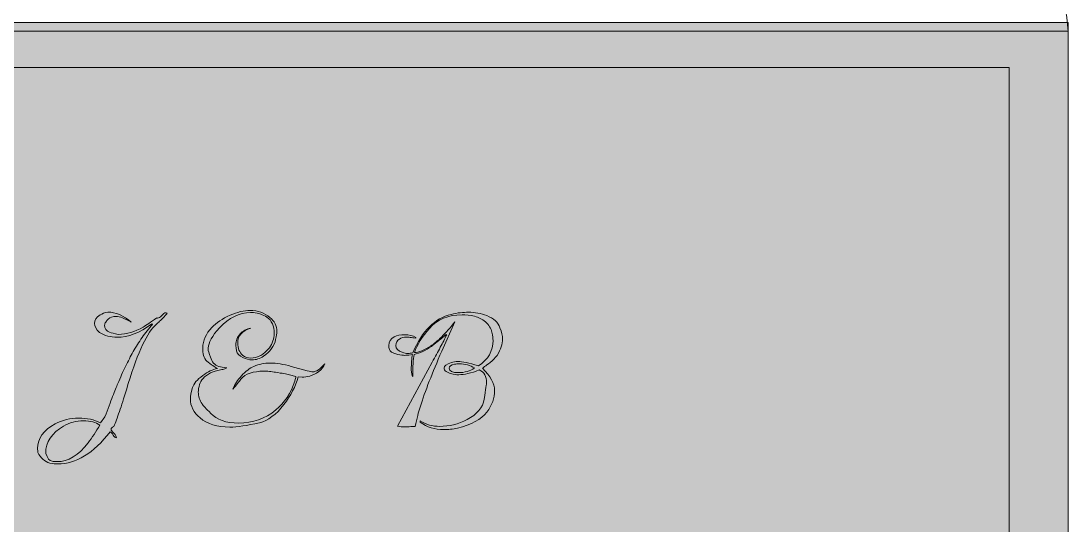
# Model space of a CAD drawing. Extents: x 207 to 1713, y -1033 to -34.
# Drawn here: x 1229.2 to 1712.7, y -533.9 to -301.2 of the extents above; entities that cross this region are included whole.
import ezdxf

# ---------------------------------------------------------------- set-up
doc = ezdxf.new("R2010")
doc.units = 0
doc.header["$MEASUREMENT"] = 0
doc.layers.add('Layer 1', color=7, linetype='Continuous', lineweight=0)

# ---------------------------------------------------------------- blocks, each defined once
blk = doc.blocks.new('Block_1')
at = {"layer": 'Layer 1', "true_color": 0x000000, "transparency": 33554687}
h = blk.add_hatch(color=18, dxfattribs=at)
h.dxf.hatch_style = 2
edge = h.paths.add_edge_path()
edge.add_spline(control_points=[(1335.05, -434.85), (1338.63, -434.85), (1341.66, -435.92), (1344.14, -438.05), (1346.28, -439.74), (1347.35, -441.93), (1347.35, -444.61), (1347.35, -445.41), (1347.17, -446.6), (1346.83, -448.19), (1346.18, -451.32), (1344.32, -453.91), (1341.24, -455.95), (1339.49, -457.09), (1337.76, -457.66), (1336.02, -457.66), (1334.62, -457.66), (1333.18, -457.32), (1331.69, -456.62), (1329.95, -455.82), (1328.98, -454.78), (1328.78, -453.49), (1328.68, -452.84), (1328.61, -452.31), (1328.56, -451.88), (1328.51, -451.46), (1328.49, -451.13), (1328.49, -450.88), (1328.49, -448.84), (1329.13, -447.1), (1330.42, -445.66), (1331.67, -444.32), (1333.33, -443.42), (1335.42, -442.97), (1331.34, -444.22), (1329.31, -446.48), (1329.31, -449.76), (1329.31, -452.34), (1330.1, -454.28), (1331.69, -455.57), (1332.69, -456.42), (1333.85, -456.84), (1335.2, -456.84), (1338.58, -456.84), (1341.48, -455.25), (1343.92, -452.07), (1345.41, -450.08), (1346.16, -447.89), (1346.16, -445.51), (1346.16, -441.98), (1345.01, -439.44), (1342.73, -437.9), (1341.04, -436.76), (1338.97, -436.06), (1336.54, -435.82), (1336.54, -435.82), (1335.27, -435.82), (1335.27, -435.82), (1330.05, -435.82), (1325.28, -438.18), (1320.95, -442.9), (1317.47, -446.58), (1315.73, -449.68), (1315.73, -452.22), (1315.73, -452.22), (1315.73, -453.34), (1315.73, -453.34), (1315.93, -454.18), (1316.45, -455.72), (1317.3, -457.96), (1318.34, -459.7), (1319.93, -460.72), (1322.07, -461.02), (1322.07, -461.02), (1324.23, -461.39), (1324.23, -461.39), (1323.94, -461.59), (1323.49, -461.76), (1322.89, -461.91), (1322.3, -462.06), (1321.57, -462.24), (1320.73, -462.43), (1319.88, -462.63), (1319.13, -462.83), (1318.46, -463.03), (1317.79, -463.23), (1317.23, -463.45), (1316.78, -463.7), (1313.89, -465.29), (1312.2, -467.06), (1311.71, -469), (1311.31, -470.34), (1311.11, -471.51), (1311.11, -472.5), (1311.11, -474.44), (1311.71, -476.26), (1312.9, -477.94), (1313.15, -478.34), (1313.6, -478.9), (1314.24, -479.62), (1314.89, -480.34), (1315.76, -481.25), (1316.85, -482.34), (1319.69, -485.33), (1323.96, -486.82), (1329.68, -486.82), (1336.24, -486.82), (1341.98, -484.8), (1346.9, -480.78), (1350.93, -477.5), (1353.86, -473.05), (1355.7, -467.43), (1356, -466.49), (1356.15, -465.79), (1356.15, -465.34), (1356.15, -465.34), (1353.17, -464.52), (1353.17, -464.52), (1351.87, -464.22), (1349.76, -463.85), (1346.83, -463.4), (1345.83, -463.21), (1344.88, -463.07), (1343.96, -462.99), (1343.04, -462.92), (1342.18, -462.88), (1341.38, -462.88), (1336.41, -462.88), (1332.88, -464.1), (1330.8, -466.54), (1330.4, -467.08), (1329.89, -467.74), (1329.27, -468.51), (1328.65, -469.28), (1327.91, -470.17), (1327.07, -471.16), (1327.96, -468.97), (1329.28, -466.93), (1331.02, -465.04), (1332.96, -462.91), (1334.87, -461.44), (1336.76, -460.65), (1339.15, -459.65), (1341.66, -459.15), (1344.29, -459.15), (1347.23, -459.15), (1350.48, -459.65), (1354.06, -460.65), (1354.06, -460.65), (1361.37, -462.66), (1361.37, -462.66), (1362.61, -463.01), (1363.46, -463.18), (1363.9, -463.18), (1365.59, -463.18), (1367.46, -461.94), (1369.5, -459.45), (1369.1, -460.75), (1368.18, -461.94), (1366.74, -463.03), (1365.44, -464.03), (1364.09, -464.72), (1362.67, -465.12), (1361.26, -465.52), (1360.07, -465.69), (1359.13, -465.64), (1359.13, -465.64), (1357.27, -465.49), (1357.27, -465.49), (1356.02, -469.87), (1353.81, -474.14), (1350.63, -478.32), (1347.05, -482.94), (1343.3, -485.72), (1339.37, -486.67), (1333.6, -488.01), (1329.06, -488.68), (1325.73, -488.68), (1319.86, -488.68), (1315.26, -487.26), (1311.93, -484.43), (1308.95, -482), (1307.46, -479.04), (1307.46, -475.56), (1307.46, -474.42), (1307.81, -472.72), (1308.5, -470.49), (1309, -468.65), (1310.56, -466.79), (1313.2, -464.9), (1315.53, -463.16), (1317.77, -462.06), (1319.91, -461.61), (1319.31, -461.37), (1317.9, -460.42), (1315.66, -458.78), (1314.02, -457.54), (1313.2, -455.6), (1313.2, -452.97), (1313.2, -452.97), (1313.2, -452.07), (1313.2, -452.07), (1313.2, -448.69), (1314.59, -445.56), (1317.37, -442.68), (1319.46, -440.54), (1322.27, -438.67), (1325.8, -437.08), (1329.13, -435.59), (1332.21, -434.85), (1335.05, -434.85)], knot_values=[0, 0, 0, 0, 1, 1, 1, 2, 2, 2, 3, 3, 3, 4, 4, 4, 5, 5, 5, 6, 6, 6, 7, 7, 7, 8, 8, 8, 9, 9, 9, 10, 10, 10, 11, 11, 11, 12, 12, 12, 13, 13, 13, 14, 14, 14, 15, 15, 15, 16, 16, 16, 17, 17, 17, 18, 18, 18, 19, 19, 19, 20, 20, 20, 21, 21, 21, 22, 22, 22, 23, 23, 23, 24, 24, 24, 25, 25, 25, 26, 26, 26, 27, 27, 27, 28, 28, 28, 29, 29, 29, 30, 30, 30, 31, 31, 31, 32, 32, 32, 33, 33, 33, 34, 34, 34, 35, 35, 35, 36, 36, 36, 37, 37, 37, 38, 38, 38, 39, 39, 39, 40, 40, 40, 41, 41, 41, 42, 42, 42, 43, 43, 43, 44, 44, 44, 45, 45, 45, 46, 46, 46, 47, 47, 47, 48, 48, 48, 49, 49, 49, 50, 50, 50, 51, 51, 51, 52, 52, 52, 53, 53, 53, 54, 54, 54, 55, 55, 55, 56, 56, 56, 57, 57, 57, 58, 58, 58, 59, 59, 59, 60, 60, 60, 61, 61, 61, 62, 62, 62, 63, 63, 63, 64, 64, 64, 65, 65, 65, 66, 66, 66, 67, 67, 67, 68, 68, 68, 69, 69, 69, 70, 70, 70, 70], degree=3, periodic=0)
h = blk.add_hatch(color=18, dxfattribs=at)
h.dxf.hatch_style = 2
edge = h.paths.add_edge_path()
edge.add_spline(control_points=[(1240.65, -500.84), (1241.44, -503.07), (1242.44, -504.29), (1243.63, -504.49), (1243.88, -504.54), (1244.19, -504.58), (1244.56, -504.6), (1244.94, -504.63), (1245.35, -504.64), (1245.79, -504.64), (1251.01, -504.64), (1255.83, -501.75), (1260.26, -495.99), (1262.1, -493.5), (1263.89, -490.79), (1265.63, -487.86), (1263.79, -486.47), (1261.28, -485.77), (1258.1, -485.77), (1254.72, -485.77), (1251.66, -486.59), (1248.93, -488.23), (1243.41, -491.37), (1240.65, -495.57), (1240.65, -500.84)], knot_values=[0, 0, 0, 0, 1, 1, 1, 2, 2, 2, 3, 3, 3, 4, 4, 4, 5, 5, 5, 6, 6, 6, 7, 7, 7, 8, 8, 8, 8], degree=3, periodic=0)
edge = h.paths.add_edge_path()
edge.add_spline(control_points=[(1280.17, -440.29), (1277.23, -438.5), (1274.87, -437.6), (1273.08, -437.6), (1271.64, -437.6), (1270.42, -438), (1269.43, -438.8), (1269.13, -439.25), (1268.8, -439.72), (1268.42, -440.21), (1268.05, -440.71), (1267.87, -441.18), (1267.87, -441.63), (1267.87, -443.27), (1268.61, -444.34), (1270.1, -444.84), (1271.1, -445.24), (1272.44, -445.58), (1274.13, -445.88), (1278.06, -445.88), (1281.88, -444.76), (1285.61, -442.53), (1286.31, -442.13), (1287.19, -441.57), (1288.26, -440.85), (1289.33, -440.13), (1290.56, -439.27), (1291.95, -438.28), (1292, -438.33), (1292.12, -438.35), (1292.32, -438.35), (1292.87, -438.35), (1293.49, -438), (1294.19, -437.31), (1294.98, -436.36), (1295.6, -435.89), (1296.05, -435.89), (1296.2, -435.89), (1296.42, -435.94), (1296.72, -436.04), (1296.67, -436.39), (1295.75, -437.41), (1293.96, -439.1), (1293.47, -439.59), (1292.97, -440.08), (1292.47, -440.55), (1291.97, -441.02), (1291.48, -441.51), (1290.98, -442), (1286.8, -446.18), (1282.45, -456), (1277.93, -471.46), (1276.74, -475.38), (1275.66, -478.75), (1274.69, -481.56), (1273.72, -484.37), (1272.86, -486.64), (1272.12, -488.38), (1271.27, -488.78), (1270.85, -489.25), (1270.85, -489.8), (1270.85, -490.1), (1271.27, -490.67), (1272.12, -491.51), (1272.96, -492.41), (1273.36, -493.11), (1273.31, -493.6), (1272.76, -493.6), (1272.26, -493.2), (1271.82, -492.41), (1271.27, -491.51), (1270.82, -490.99), (1270.47, -490.84), (1262.67, -500.74), (1254.62, -505.68), (1246.32, -505.68), (1245.22, -505.68), (1243.98, -505.56), (1242.59, -505.31), (1240.15, -504.61), (1238.31, -502.97), (1237.07, -500.39), (1237.02, -500.04), (1236.98, -499.72), (1236.96, -499.42), (1236.93, -499.12), (1236.92, -498.85), (1236.92, -498.6), (1236.92, -493.88), (1239.6, -490.1), (1244.97, -487.26), (1248.3, -485.43), (1251.96, -484.51), (1255.93, -484.51), (1259.71, -484.51), (1263.07, -485.25), (1266, -486.74), (1266, -486.74), (1268.01, -483.98), (1268.01, -483.98), (1269.41, -480.26), (1270.59, -477.12), (1271.56, -474.59), (1272.53, -472.05), (1273.33, -470.07), (1273.98, -468.62), (1275.12, -465.79), (1276.29, -463.16), (1277.48, -460.72), (1278.68, -458.28), (1279.87, -456), (1281.06, -453.86), (1282.31, -451.62), (1283.67, -449.46), (1285.16, -447.37), (1286.66, -445.28), (1288.27, -443.25), (1290.01, -441.26), (1290.01, -441.26), (1289.71, -441.03), (1289.71, -441.03), (1284.14, -445.16), (1278.78, -447.22), (1273.61, -447.22), (1270.62, -447.22), (1267.91, -446.48), (1265.48, -444.99), (1263.94, -443.5), (1263.17, -442.13), (1263.17, -440.89), (1263.17, -439.25), (1264.04, -437.93), (1265.78, -436.93), (1266.72, -436.34), (1267.89, -435.89), (1269.28, -435.59), (1272.96, -435.59), (1276.59, -437.16), (1280.17, -440.29)], knot_values=[0, 0, 0, 0, 1, 1, 1, 2, 2, 2, 3, 3, 3, 4, 4, 4, 5, 5, 5, 6, 6, 6, 7, 7, 7, 8, 8, 8, 9, 9, 9, 10, 10, 10, 11, 11, 11, 12, 12, 12, 13, 13, 13, 14, 14, 14, 15, 15, 15, 16, 16, 16, 17, 17, 17, 18, 18, 18, 19, 19, 19, 20, 20, 20, 21, 21, 21, 22, 22, 22, 23, 23, 23, 24, 24, 24, 25, 25, 25, 26, 26, 26, 27, 27, 27, 28, 28, 28, 29, 29, 29, 30, 30, 30, 31, 31, 31, 32, 32, 32, 33, 33, 33, 34, 34, 34, 35, 35, 35, 36, 36, 36, 37, 37, 37, 38, 38, 38, 39, 39, 39, 40, 40, 40, 41, 41, 41, 42, 42, 42, 43, 43, 43, 44, 44, 44, 45, 45, 45, 46, 46, 46, 46], degree=3, periodic=0)
h = blk.add_hatch(color=18, dxfattribs=at)
h.dxf.hatch_style = 2
edge = h.paths.add_edge_path()
edge.add_spline(control_points=[(1431.31, -463.55), (1434.04, -463.55), (1436.5, -462.83), (1438.69, -461.39), (1436.7, -460.15), (1434.34, -459.53), (1431.61, -459.53), (1431.21, -459.53), (1430.84, -459.54), (1430.49, -459.56), (1430.14, -459.59), (1429.79, -459.63), (1429.44, -459.68), (1427.75, -460.02), (1426.91, -460.65), (1426.91, -461.54), (1426.91, -462.88), (1428.38, -463.55), (1431.31, -463.55)], knot_values=[0, 0, 0, 0, 1, 1, 1, 2, 2, 2, 3, 3, 3, 4, 4, 4, 5, 5, 5, 6, 6, 6, 6], degree=3, periodic=0)
edge = h.paths.add_edge_path()
edge.add_spline(control_points=[(1432.05, -435.89), (1433.4, -435.74), (1434.64, -435.67), (1435.78, -435.67), (1438.81, -435.67), (1441.65, -436.19), (1444.28, -437.23), (1447.56, -438.53), (1449.6, -440.39), (1450.4, -442.82), (1451.19, -444.91), (1451.59, -446.63), (1451.59, -447.97), (1451.59, -450.26), (1450.74, -452.79), (1449.06, -455.57), (1448.21, -456.82), (1447.14, -457.94), (1445.85, -458.93), (1444.76, -459.73), (1443.91, -460.34), (1443.31, -460.76), (1442.72, -461.18), (1442.37, -461.44), (1442.27, -461.54), (1446.05, -465.17), (1447.94, -468.57), (1447.94, -471.76), (1447.94, -475.29), (1446.74, -478.64), (1444.36, -481.82), (1441.72, -485.2), (1437.2, -487.64), (1430.79, -489.13), (1428.65, -489.63), (1426.54, -489.87), (1424.45, -489.87), (1420.27, -489.87), (1416.64, -488.71), (1413.56, -486.37), (1413.56, -486.37), (1413.56, -485.77), (1413.56, -485.77), (1416.2, -487.51), (1419.2, -488.38), (1422.58, -488.38), (1426.96, -488.38), (1431.16, -487.34), (1435.19, -485.25), (1439.91, -482.77), (1442.54, -479.61), (1443.09, -475.78), (1443.84, -471.11), (1444.21, -468.6), (1444.21, -468.25), (1444.21, -465.32), (1443.09, -463.33), (1440.85, -462.29), (1437.02, -463.78), (1433.87, -464.52), (1431.38, -464.52), (1428.95, -464.52), (1427.01, -464.03), (1425.57, -463.03), (1424.92, -462.54), (1424.6, -462.01), (1424.6, -461.47), (1424.6, -460.47), (1425.72, -459.63), (1427.95, -458.93), (1428.85, -458.58), (1429.89, -458.41), (1431.08, -458.41), (1432.87, -458.41), (1436.01, -459.08), (1440.48, -460.42), (1444.95, -457.44), (1447.19, -453.54), (1447.19, -448.71), (1447.19, -447.87), (1447.02, -446.58), (1446.67, -444.84), (1446.27, -443.1), (1445.28, -441.53), (1443.69, -440.14), (1442.15, -438.85), (1440.48, -437.98), (1438.69, -437.53), (1436.6, -437.08), (1434.66, -436.86), (1432.87, -436.86), (1426.46, -436.86), (1421.47, -438.95), (1417.89, -443.12), (1414.51, -446.95), (1412.19, -450.68), (1410.95, -454.31), (1412.94, -454.16), (1415.38, -453.16), (1418.26, -451.32), (1419.9, -450.33), (1421.65, -448.89), (1423.52, -447), (1425.38, -445.11), (1427.38, -442.8), (1429.52, -440.07), (1429.52, -440.07), (1423.48, -453.71), (1423.48, -453.71), (1421.34, -458.63), (1419.44, -463.23), (1417.78, -467.5), (1416.11, -471.78), (1414.68, -475.78), (1413.49, -479.51), (1412.79, -481.7), (1412.05, -484.68), (1411.25, -488.46), (1410.9, -488.46), (1410.48, -488.46), (1409.98, -488.46), (1409.54, -488.46), (1409.01, -488.48), (1408.42, -488.53), (1408.42, -488.53), (1406.63, -488.61), (1406.63, -488.61), (1405.29, -488.61), (1404.12, -488.48), (1403.12, -488.23), (1403.12, -488.23), (1419.08, -458.78), (1419.08, -458.78), (1420.47, -456.25), (1421.73, -453.93), (1422.85, -451.85), (1423.96, -449.76), (1424.94, -447.85), (1425.79, -446.11), (1425.79, -446.11), (1425.57, -445.88), (1425.57, -445.88), (1423.98, -447.27), (1422.61, -448.43), (1421.47, -449.35), (1420.32, -450.27), (1419.4, -450.98), (1418.71, -451.47), (1416.07, -453.31), (1413.41, -454.53), (1410.73, -455.13), (1410.33, -457.41), (1410.13, -460.79), (1410.13, -465.27), (1409.68, -464.77), (1409.46, -463.78), (1409.46, -462.29), (1409.46, -460.79), (1409.5, -459.45), (1409.57, -458.26), (1409.65, -457.07), (1409.78, -456.05), (1409.98, -455.2), (1409.98, -455.2), (1408.27, -455.43), (1408.27, -455.43), (1407.97, -455.48), (1407.67, -455.51), (1407.37, -455.54), (1407.08, -455.56), (1406.78, -455.57), (1406.48, -455.57), (1405.68, -455.57), (1404.61, -455.43), (1403.27, -455.13), (1401.78, -454.73), (1400.79, -454.38), (1400.29, -454.08), (1399.44, -453.49), (1399.02, -452.44), (1399.02, -450.95), (1399.02, -449.21), (1399.87, -447.89), (1401.56, -447), (1402.9, -446.35), (1404.51, -446.03), (1406.4, -446.03), (1408.39, -446.03), (1410.11, -446.45), (1411.55, -447.3), (1411.55, -447.3), (1411.55, -447.67), (1411.55, -447.67), (1410.55, -447.47), (1409.71, -447.34), (1409.01, -447.26), (1408.32, -447.19), (1407.75, -447.15), (1407.3, -447.15), (1405.96, -447.15), (1404.84, -447.45), (1403.94, -448.04), (1402.85, -448.69), (1402.3, -449.68), (1402.3, -451.03), (1402.3, -452.47), (1403.3, -453.51), (1405.29, -454.16), (1406.13, -454.51), (1407.05, -454.68), (1408.04, -454.68), (1408.59, -454.68), (1409.29, -454.61), (1410.13, -454.46), (1414.46, -444.27), (1420.37, -438.33), (1427.88, -436.64), (1429.32, -436.29), (1430.71, -436.04), (1432.05, -435.89)], knot_values=[0, 0, 0, 0, 1, 1, 1, 2, 2, 2, 3, 3, 3, 4, 4, 4, 5, 5, 5, 6, 6, 6, 7, 7, 7, 8, 8, 8, 9, 9, 9, 10, 10, 10, 11, 11, 11, 12, 12, 12, 13, 13, 13, 14, 14, 14, 15, 15, 15, 16, 16, 16, 17, 17, 17, 18, 18, 18, 19, 19, 19, 20, 20, 20, 21, 21, 21, 22, 22, 22, 23, 23, 23, 24, 24, 24, 25, 25, 25, 26, 26, 26, 27, 27, 27, 28, 28, 28, 29, 29, 29, 30, 30, 30, 31, 31, 31, 32, 32, 32, 33, 33, 33, 34, 34, 34, 35, 35, 35, 36, 36, 36, 37, 37, 37, 38, 38, 38, 39, 39, 39, 40, 40, 40, 41, 41, 41, 42, 42, 42, 43, 43, 43, 44, 44, 44, 45, 45, 45, 46, 46, 46, 47, 47, 47, 48, 48, 48, 49, 49, 49, 50, 50, 50, 51, 51, 51, 52, 52, 52, 53, 53, 53, 54, 54, 54, 55, 55, 55, 56, 56, 56, 57, 57, 57, 58, 58, 58, 59, 59, 59, 60, 60, 60, 61, 61, 61, 62, 62, 62, 63, 63, 63, 64, 64, 64, 65, 65, 65, 66, 66, 66, 67, 67, 67, 68, 68, 68, 69, 69, 69, 70, 70, 70, 71, 71, 71, 72, 72, 72, 73, 73, 73, 73], degree=3, periodic=0)
at = {"layer": 'Layer 1'}
for points, knots in [([(1335.05, -434.85), (1338.63, -434.85), (1341.66, -435.92), (1344.14, -438.05), (1346.28, -439.74), (1347.35, -441.93), (1347.35, -444.61), (1347.35, -445.41), (1347.17, -446.6), (1346.83, -448.19), (1346.18, -451.32), (1344.32, -453.91), (1341.24, -455.95), (1339.49, -457.09), (1337.76, -457.66), (1336.02, -457.66), (1334.62, -457.66), (1333.18, -457.32), (1331.69, -456.62), (1329.95, -455.82), (1328.98, -454.78), (1328.78, -453.49), (1328.68, -452.84), (1328.61, -452.31), (1328.56, -451.88), (1328.51, -451.46), (1328.49, -451.13), (1328.49, -450.88), (1328.49, -448.84), (1329.13, -447.1), (1330.42, -445.66), (1331.67, -444.32), (1333.33, -443.42), (1335.42, -442.97), (1331.34, -444.22), (1329.31, -446.48), (1329.31, -449.76), (1329.31, -452.34), (1330.1, -454.28), (1331.69, -455.57), (1332.69, -456.42), (1333.85, -456.84), (1335.2, -456.84), (1338.58, -456.84), (1341.48, -455.25), (1343.92, -452.07), (1345.41, -450.08), (1346.16, -447.89), (1346.16, -445.51), (1346.16, -441.98), (1345.01, -439.44), (1342.73, -437.9), (1341.04, -436.76), (1338.97, -436.06), (1336.54, -435.82), (1336.54, -435.82), (1335.27, -435.82), (1335.27, -435.82), (1330.05, -435.82), (1325.28, -438.18), (1320.95, -442.9), (1317.47, -446.58), (1315.73, -449.68), (1315.73, -452.22), (1315.73, -452.22), (1315.73, -453.34), (1315.73, -453.34), (1315.93, -454.18), (1316.45, -455.72), (1317.3, -457.96), (1318.34, -459.7), (1319.93, -460.72), (1322.07, -461.02), (1322.07, -461.02), (1324.23, -461.39), (1324.23, -461.39), (1323.94, -461.59), (1323.49, -461.76), (1322.89, -461.91), (1322.3, -462.06), (1321.57, -462.24), (1320.73, -462.43), (1319.88, -462.63), (1319.13, -462.83), (1318.46, -463.03), (1317.79, -463.23), (1317.23, -463.45), (1316.78, -463.7), (1313.89, -465.29), (1312.2, -467.06), (1311.71, -469), (1311.31, -470.34), (1311.11, -471.51), (1311.11, -472.5), (1311.11, -474.44), (1311.71, -476.26), (1312.9, -477.94), (1313.15, -478.34), (1313.6, -478.9), (1314.24, -479.62), (1314.89, -480.34), (1315.76, -481.25), (1316.85, -482.34), (1319.69, -485.33), (1323.96, -486.82), (1329.68, -486.82), (1336.24, -486.82), (1341.98, -484.8), (1346.9, -480.78), (1350.93, -477.5), (1353.86, -473.05), (1355.7, -467.43), (1356, -466.49), (1356.15, -465.79), (1356.15, -465.34), (1356.15, -465.34), (1353.17, -464.52), (1353.17, -464.52), (1351.87, -464.22), (1349.76, -463.85), (1346.83, -463.4), (1345.83, -463.21), (1344.88, -463.07), (1343.96, -462.99), (1343.04, -462.92), (1342.18, -462.88), (1341.38, -462.88), (1336.41, -462.88), (1332.88, -464.1), (1330.8, -466.54), (1330.4, -467.08), (1329.89, -467.74), (1329.27, -468.51), (1328.65, -469.28), (1327.91, -470.17), (1327.07, -471.16), (1327.96, -468.97), (1329.28, -466.93), (1331.02, -465.04), (1332.96, -462.91), (1334.87, -461.44), (1336.76, -460.65), (1339.15, -459.65), (1341.66, -459.15), (1344.29, -459.15), (1347.23, -459.15), (1350.48, -459.65), (1354.06, -460.65), (1354.06, -460.65), (1361.37, -462.66), (1361.37, -462.66), (1362.61, -463.01), (1363.46, -463.18), (1363.9, -463.18), (1365.59, -463.18), (1367.46, -461.94), (1369.5, -459.45), (1369.1, -460.75), (1368.18, -461.94), (1366.74, -463.03), (1365.44, -464.03), (1364.09, -464.72), (1362.67, -465.12), (1361.26, -465.52), (1360.07, -465.69), (1359.13, -465.64), (1359.13, -465.64), (1357.27, -465.49), (1357.27, -465.49), (1356.02, -469.87), (1353.81, -474.14), (1350.63, -478.32), (1347.05, -482.94), (1343.3, -485.72), (1339.37, -486.67), (1333.6, -488.01), (1329.06, -488.68), (1325.73, -488.68), (1319.86, -488.68), (1315.26, -487.26), (1311.93, -484.43), (1308.95, -482), (1307.46, -479.04), (1307.46, -475.56), (1307.46, -474.42), (1307.81, -472.72), (1308.5, -470.49), (1309, -468.65), (1310.56, -466.79), (1313.2, -464.9), (1315.53, -463.16), (1317.77, -462.06), (1319.91, -461.61), (1319.31, -461.37), (1317.9, -460.42), (1315.66, -458.78), (1314.02, -457.54), (1313.2, -455.6), (1313.2, -452.97), (1313.2, -452.97), (1313.2, -452.07), (1313.2, -452.07), (1313.2, -448.69), (1314.59, -445.56), (1317.37, -442.68), (1319.46, -440.54), (1322.27, -438.67), (1325.8, -437.08), (1329.13, -435.59), (1332.21, -434.85), (1335.05, -434.85)], [0, 0, 0, 0, 1, 1, 1, 2, 2, 2, 3, 3, 3, 4, 4, 4, 5, 5, 5, 6, 6, 6, 7, 7, 7, 8, 8, 8, 9, 9, 9, 10, 10, 10, 11, 11, 11, 12, 12, 12, 13, 13, 13, 14, 14, 14, 15, 15, 15, 16, 16, 16, 17, 17, 17, 18, 18, 18, 19, 19, 19, 20, 20, 20, 21, 21, 21, 22, 22, 22, 23, 23, 23, 24, 24, 24, 25, 25, 25, 26, 26, 26, 27, 27, 27, 28, 28, 28, 29, 29, 29, 30, 30, 30, 31, 31, 31, 32, 32, 32, 33, 33, 33, 34, 34, 34, 35, 35, 35, 36, 36, 36, 37, 37, 37, 38, 38, 38, 39, 39, 39, 40, 40, 40, 41, 41, 41, 42, 42, 42, 43, 43, 43, 44, 44, 44, 45, 45, 45, 46, 46, 46, 47, 47, 47, 48, 48, 48, 49, 49, 49, 50, 50, 50, 51, 51, 51, 52, 52, 52, 53, 53, 53, 54, 54, 54, 55, 55, 55, 56, 56, 56, 57, 57, 57, 58, 58, 58, 59, 59, 59, 60, 60, 60, 61, 61, 61, 62, 62, 62, 63, 63, 63, 64, 64, 64, 65, 65, 65, 66, 66, 66, 67, 67, 67, 68, 68, 68, 69, 69, 69, 70, 70, 70, 70]), ([(1280.17, -440.29), (1277.23, -438.5), (1274.87, -437.6), (1273.08, -437.6), (1271.64, -437.6), (1270.42, -438), (1269.43, -438.8), (1269.13, -439.25), (1268.8, -439.72), (1268.42, -440.21), (1268.05, -440.71), (1267.87, -441.18), (1267.87, -441.63), (1267.87, -443.27), (1268.61, -444.34), (1270.1, -444.84), (1271.1, -445.24), (1272.44, -445.58), (1274.13, -445.88), (1278.06, -445.88), (1281.88, -444.76), (1285.61, -442.53), (1286.31, -442.13), (1287.19, -441.57), (1288.26, -440.85), (1289.33, -440.13), (1290.56, -439.27), (1291.95, -438.28), (1292, -438.33), (1292.12, -438.35), (1292.32, -438.35), (1292.87, -438.35), (1293.49, -438), (1294.19, -437.31), (1294.98, -436.36), (1295.6, -435.89), (1296.05, -435.89), (1296.2, -435.89), (1296.42, -435.94), (1296.72, -436.04), (1296.67, -436.39), (1295.75, -437.41), (1293.96, -439.1), (1293.47, -439.59), (1292.97, -440.08), (1292.47, -440.55), (1291.97, -441.02), (1291.48, -441.51), (1290.98, -442), (1286.8, -446.18), (1282.45, -456), (1277.93, -471.46), (1276.74, -475.38), (1275.66, -478.75), (1274.69, -481.56), (1273.72, -484.37), (1272.86, -486.64), (1272.12, -488.38), (1271.27, -488.78), (1270.85, -489.25), (1270.85, -489.8), (1270.85, -490.1), (1271.27, -490.67), (1272.12, -491.51), (1272.96, -492.41), (1273.36, -493.11), (1273.31, -493.6), (1272.76, -493.6), (1272.26, -493.2), (1271.82, -492.41), (1271.27, -491.51), (1270.82, -490.99), (1270.47, -490.84), (1262.67, -500.74), (1254.62, -505.68), (1246.32, -505.68), (1245.22, -505.68), (1243.98, -505.56), (1242.59, -505.31), (1240.15, -504.61), (1238.31, -502.97), (1237.07, -500.39), (1237.02, -500.04), (1236.98, -499.72), (1236.96, -499.42), (1236.93, -499.12), (1236.92, -498.85), (1236.92, -498.6), (1236.92, -493.88), (1239.6, -490.1), (1244.97, -487.26), (1248.3, -485.43), (1251.96, -484.51), (1255.93, -484.51), (1259.71, -484.51), (1263.07, -485.25), (1266, -486.74), (1266, -486.74), (1268.01, -483.98), (1268.01, -483.98), (1269.41, -480.26), (1270.59, -477.12), (1271.56, -474.59), (1272.53, -472.05), (1273.33, -470.07), (1273.98, -468.62), (1275.12, -465.79), (1276.29, -463.16), (1277.48, -460.72), (1278.68, -458.28), (1279.87, -456), (1281.06, -453.86), (1282.31, -451.62), (1283.67, -449.46), (1285.16, -447.37), (1286.66, -445.28), (1288.27, -443.25), (1290.01, -441.26), (1290.01, -441.26), (1289.71, -441.03), (1289.71, -441.03), (1284.14, -445.16), (1278.78, -447.22), (1273.61, -447.22), (1270.62, -447.22), (1267.91, -446.48), (1265.48, -444.99), (1263.94, -443.5), (1263.17, -442.13), (1263.17, -440.89), (1263.17, -439.25), (1264.04, -437.93), (1265.78, -436.93), (1266.72, -436.34), (1267.89, -435.89), (1269.28, -435.59), (1272.96, -435.59), (1276.59, -437.16), (1280.17, -440.29)], [0, 0, 0, 0, 1, 1, 1, 2, 2, 2, 3, 3, 3, 4, 4, 4, 5, 5, 5, 6, 6, 6, 7, 7, 7, 8, 8, 8, 9, 9, 9, 10, 10, 10, 11, 11, 11, 12, 12, 12, 13, 13, 13, 14, 14, 14, 15, 15, 15, 16, 16, 16, 17, 17, 17, 18, 18, 18, 19, 19, 19, 20, 20, 20, 21, 21, 21, 22, 22, 22, 23, 23, 23, 24, 24, 24, 25, 25, 25, 26, 26, 26, 27, 27, 27, 28, 28, 28, 29, 29, 29, 30, 30, 30, 31, 31, 31, 32, 32, 32, 33, 33, 33, 34, 34, 34, 35, 35, 35, 36, 36, 36, 37, 37, 37, 38, 38, 38, 39, 39, 39, 40, 40, 40, 41, 41, 41, 42, 42, 42, 43, 43, 43, 44, 44, 44, 45, 45, 45, 46, 46, 46, 46]), ([(1432.05, -435.89), (1433.4, -435.74), (1434.64, -435.67), (1435.78, -435.67), (1438.81, -435.67), (1441.65, -436.19), (1444.28, -437.23), (1447.56, -438.53), (1449.6, -440.39), (1450.4, -442.82), (1451.19, -444.91), (1451.59, -446.63), (1451.59, -447.97), (1451.59, -450.26), (1450.74, -452.79), (1449.06, -455.57), (1448.21, -456.82), (1447.14, -457.94), (1445.85, -458.93), (1444.76, -459.73), (1443.91, -460.34), (1443.31, -460.76), (1442.72, -461.18), (1442.37, -461.44), (1442.27, -461.54), (1446.05, -465.17), (1447.94, -468.57), (1447.94, -471.76), (1447.94, -475.29), (1446.74, -478.64), (1444.36, -481.82), (1441.72, -485.2), (1437.2, -487.64), (1430.79, -489.13), (1428.65, -489.63), (1426.54, -489.87), (1424.45, -489.87), (1420.27, -489.87), (1416.64, -488.71), (1413.56, -486.37), (1413.56, -486.37), (1413.56, -485.77), (1413.56, -485.77), (1416.2, -487.51), (1419.2, -488.38), (1422.58, -488.38), (1426.96, -488.38), (1431.16, -487.34), (1435.19, -485.25), (1439.91, -482.77), (1442.54, -479.61), (1443.09, -475.78), (1443.84, -471.11), (1444.21, -468.6), (1444.21, -468.25), (1444.21, -465.32), (1443.09, -463.33), (1440.85, -462.29), (1437.02, -463.78), (1433.87, -464.52), (1431.38, -464.52), (1428.95, -464.52), (1427.01, -464.03), (1425.57, -463.03), (1424.92, -462.54), (1424.6, -462.01), (1424.6, -461.47), (1424.6, -460.47), (1425.72, -459.63), (1427.95, -458.93), (1428.85, -458.58), (1429.89, -458.41), (1431.08, -458.41), (1432.87, -458.41), (1436.01, -459.08), (1440.48, -460.42), (1444.95, -457.44), (1447.19, -453.54), (1447.19, -448.71), (1447.19, -447.87), (1447.02, -446.58), (1446.67, -444.84), (1446.27, -443.1), (1445.28, -441.53), (1443.69, -440.14), (1442.15, -438.85), (1440.48, -437.98), (1438.69, -437.53), (1436.6, -437.08), (1434.66, -436.86), (1432.87, -436.86), (1426.46, -436.86), (1421.47, -438.95), (1417.89, -443.12), (1414.51, -446.95), (1412.19, -450.68), (1410.95, -454.31), (1412.94, -454.16), (1415.38, -453.16), (1418.26, -451.32), (1419.9, -450.33), (1421.65, -448.89), (1423.52, -447), (1425.38, -445.11), (1427.38, -442.8), (1429.52, -440.07), (1429.52, -440.07), (1423.48, -453.71), (1423.48, -453.71), (1421.34, -458.63), (1419.44, -463.23), (1417.78, -467.5), (1416.11, -471.78), (1414.68, -475.78), (1413.49, -479.51), (1412.79, -481.7), (1412.05, -484.68), (1411.25, -488.46), (1410.9, -488.46), (1410.48, -488.46), (1409.98, -488.46), (1409.54, -488.46), (1409.01, -488.48), (1408.42, -488.53), (1408.42, -488.53), (1406.63, -488.61), (1406.63, -488.61), (1405.29, -488.61), (1404.12, -488.48), (1403.12, -488.23), (1403.12, -488.23), (1419.08, -458.78), (1419.08, -458.78), (1420.47, -456.25), (1421.73, -453.93), (1422.85, -451.85), (1423.96, -449.76), (1424.94, -447.85), (1425.79, -446.11), (1425.79, -446.11), (1425.57, -445.88), (1425.57, -445.88), (1423.98, -447.27), (1422.61, -448.43), (1421.47, -449.35), (1420.32, -450.27), (1419.4, -450.98), (1418.71, -451.47), (1416.07, -453.31), (1413.41, -454.53), (1410.73, -455.13), (1410.33, -457.41), (1410.13, -460.79), (1410.13, -465.27), (1409.68, -464.77), (1409.46, -463.78), (1409.46, -462.29), (1409.46, -460.79), (1409.5, -459.45), (1409.57, -458.26), (1409.65, -457.07), (1409.78, -456.05), (1409.98, -455.2), (1409.98, -455.2), (1408.27, -455.43), (1408.27, -455.43), (1407.97, -455.48), (1407.67, -455.51), (1407.37, -455.54), (1407.08, -455.56), (1406.78, -455.57), (1406.48, -455.57), (1405.68, -455.57), (1404.61, -455.43), (1403.27, -455.13), (1401.78, -454.73), (1400.79, -454.38), (1400.29, -454.08), (1399.44, -453.49), (1399.02, -452.44), (1399.02, -450.95), (1399.02, -449.21), (1399.87, -447.89), (1401.56, -447), (1402.9, -446.35), (1404.51, -446.03), (1406.4, -446.03), (1408.39, -446.03), (1410.11, -446.45), (1411.55, -447.3), (1411.55, -447.3), (1411.55, -447.67), (1411.55, -447.67), (1410.55, -447.47), (1409.71, -447.34), (1409.01, -447.26), (1408.32, -447.19), (1407.75, -447.15), (1407.3, -447.15), (1405.96, -447.15), (1404.84, -447.45), (1403.94, -448.04), (1402.85, -448.69), (1402.3, -449.68), (1402.3, -451.03), (1402.3, -452.47), (1403.3, -453.51), (1405.29, -454.16), (1406.13, -454.51), (1407.05, -454.68), (1408.04, -454.68), (1408.59, -454.68), (1409.29, -454.61), (1410.13, -454.46), (1414.46, -444.27), (1420.37, -438.33), (1427.88, -436.64), (1429.32, -436.29), (1430.71, -436.04), (1432.05, -435.89)], [0, 0, 0, 0, 1, 1, 1, 2, 2, 2, 3, 3, 3, 4, 4, 4, 5, 5, 5, 6, 6, 6, 7, 7, 7, 8, 8, 8, 9, 9, 9, 10, 10, 10, 11, 11, 11, 12, 12, 12, 13, 13, 13, 14, 14, 14, 15, 15, 15, 16, 16, 16, 17, 17, 17, 18, 18, 18, 19, 19, 19, 20, 20, 20, 21, 21, 21, 22, 22, 22, 23, 23, 23, 24, 24, 24, 25, 25, 25, 26, 26, 26, 27, 27, 27, 28, 28, 28, 29, 29, 29, 30, 30, 30, 31, 31, 31, 32, 32, 32, 33, 33, 33, 34, 34, 34, 35, 35, 35, 36, 36, 36, 37, 37, 37, 38, 38, 38, 39, 39, 39, 40, 40, 40, 41, 41, 41, 42, 42, 42, 43, 43, 43, 44, 44, 44, 45, 45, 45, 46, 46, 46, 47, 47, 47, 48, 48, 48, 49, 49, 49, 50, 50, 50, 51, 51, 51, 52, 52, 52, 53, 53, 53, 54, 54, 54, 55, 55, 55, 56, 56, 56, 57, 57, 57, 58, 58, 58, 59, 59, 59, 60, 60, 60, 61, 61, 61, 62, 62, 62, 63, 63, 63, 64, 64, 64, 65, 65, 65, 66, 66, 66, 67, 67, 67, 68, 68, 68, 69, 69, 69, 70, 70, 70, 71, 71, 71, 72, 72, 72, 73, 73, 73, 73]), ([(1431.31, -463.55), (1434.04, -463.55), (1436.5, -462.83), (1438.69, -461.39), (1436.7, -460.15), (1434.34, -459.53), (1431.61, -459.53), (1431.21, -459.53), (1430.84, -459.54), (1430.49, -459.56), (1430.14, -459.59), (1429.79, -459.63), (1429.44, -459.68), (1427.75, -460.02), (1426.91, -460.65), (1426.91, -461.54), (1426.91, -462.88), (1428.38, -463.55), (1431.31, -463.55)], [0, 0, 0, 0, 1, 1, 1, 2, 2, 2, 3, 3, 3, 4, 4, 4, 5, 5, 5, 6, 6, 6, 6]), ([(1240.65, -500.84), (1241.44, -503.07), (1242.44, -504.29), (1243.63, -504.49), (1243.88, -504.54), (1244.19, -504.58), (1244.56, -504.6), (1244.94, -504.63), (1245.35, -504.64), (1245.79, -504.64), (1251.01, -504.64), (1255.83, -501.75), (1260.26, -495.99), (1262.1, -493.5), (1263.89, -490.79), (1265.63, -487.86), (1263.79, -486.47), (1261.28, -485.77), (1258.1, -485.77), (1254.72, -485.77), (1251.66, -486.59), (1248.93, -488.23), (1243.41, -491.37), (1240.65, -495.57), (1240.65, -500.84)], [0, 0, 0, 0, 1, 1, 1, 2, 2, 2, 3, 3, 3, 4, 4, 4, 5, 5, 5, 6, 6, 6, 7, 7, 7, 8, 8, 8, 8])]:
    blk.add_open_spline(points, degree=3, knots=knots, dxfattribs=at)
blk = doc.blocks.new('Block_0')
at = {"layer": 'Layer 1', "true_color": 0xffde69, "transparency": 33554687}
h = blk.add_hatch(color=41, dxfattribs=at)
h.dxf.hatch_style = 2
h.paths.add_polyline_path([(1685.53, -1018.04), (990.24, -1018.04), (990.24, -322.75), (1685.53, -322.75)])
at = {"layer": 'Layer 1'}
blk.add_lwpolyline([(1685.53, -1018.04), (990.24, -1018.04), (990.24, -322.75), (1685.53, -322.75)], close=True, dxfattribs=at)
blk.add_blockref('Block_1', (0, 0), dxfattribs=at)
blk = doc.blocks.new('Block_6')
at = {"layer": 'Layer 1'}
blk.add_open_spline([(1712.47, -303.02), (1712.44, -302.59), (1709.79, -269.26), (1685.66, -235.3), (1671.5, -215.36), (1652.81, -199.09), (1630.13, -186.93), (1601.89, -171.79), (1567.35, -163.04), (1527.46, -160.92), (1439.06, -156.22), (1392.28, -126.01), (1368.61, -101.48), (1343.25, -75.2), (1338.27, -49.52), (1338.22, -49.27), (1338.22, -49.27), (1335.54, -34.34), (1335.54, -34.34), (1335.54, -34.34), (1332.85, -49.27), (1332.85, -49.27), (1332.8, -49.52), (1327.82, -75.2), (1302.46, -101.48), (1278.79, -126.01), (1232.01, -156.22), (1143.61, -160.92), (1103.72, -163.04), (1069.18, -171.79), (1040.94, -186.93), (1018.26, -199.09), (999.57, -215.36), (985.41, -235.3), (961.24, -269.31), (958.62, -302.69), (958.6, -303.02), (958.6, -303.02), (958.39, -305.95), (958.39, -305.95), (958.39, -305.95), (1712.68, -305.95), (1712.68, -305.95), (1712.68, -305.95), (1712.47, -303.02), (1712.47, -303.02)], degree=3, knots=[0, 0, 0, 0, 1, 1, 1, 2, 2, 2, 3, 3, 3, 4, 4, 4, 5, 5, 5, 6, 6, 6, 7, 7, 7, 8, 8, 8, 9, 9, 9, 10, 10, 10, 11, 11, 11, 12, 12, 12, 13, 13, 13, 14, 14, 14, 15, 15, 15, 15], dxfattribs=at)

msp = doc.modelspace()

# ---------------------------------------------------------------- hatches: boundary and pattern name
at = {"layer": 'Layer 1', "true_color": 0xa868ac, "transparency": 33554687}
h = msp.add_hatch(color=203, dxfattribs=at)
h.dxf.hatch_style = 2
h.paths.add_polyline_path([(1712.68, -1033.49), (960, -1033.49), (960, -301.91), (1712.68, -301.91)])

# ---------------------------------------------------------------- linework, layer by layer
at = {"layer": 'Layer 1'}
msp.add_lwpolyline([(1712.68, -1033.49), (960, -1033.49), (960, -301.91), (1712.68, -301.91)], close=True, dxfattribs=at)

# ---------------------------------------------------------------- block references
for name in ['Block_6', 'Block_0']:
    msp.add_blockref(name, (0, 0), dxfattribs=at)

doc.saveas('drawing.dxf')
